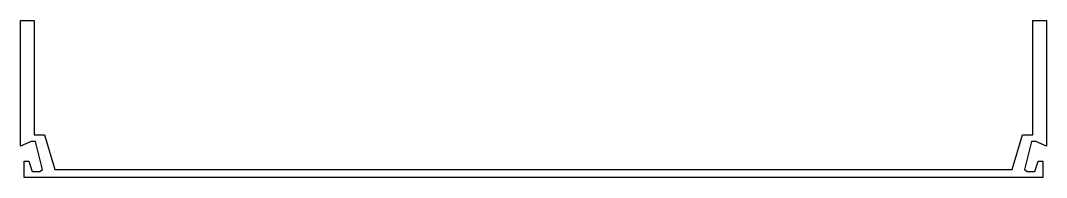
# Model space of a CAD drawing. Header units: inches. Extents: x 0 to 121, y 0 to 18.
import ezdxf

# ---------------------------------------------------------------- set-up
doc = ezdxf.new("R2010")
doc.units = ezdxf.units.IN
doc.header["$MEASUREMENT"] = 0
doc.linetypes.add('PHANTOM2', pattern=[1.25, 0.625, -0.125, 0.125, -0.125, 0.125, -0.125])
doc.layers.add('0-TEMP-GUIDELINE', color=1, linetype='PHANTOM2', lineweight=20)

msp = doc.modelspace()

# ---------------------------------------------------------------- linework, layer by layer
at = {"layer": '0-TEMP-GUIDELINE', "linetype": 'Continuous', "lineweight": 30, "transparency": 33554687}
msp.add_lwpolyline([(60.37, 0.95), (116.7, 0.95), (117.92, 5.04), (119.13, 5.04), (119.13, 18.49), (120.75, 18.49), (120.75, 3.71), (119.51, 4.23), (118.97, 4.23), (118.15, 0.95), (118.48, 0.72), (119.39, 0.72), (119.76, 1.93), (120.32, 1.93), (120.32, 0), (60.37, 0), (0.43, 0), (0.43, 1.93), (0.99, 1.93), (1.35, 0.72), (2.26, 0.72), (2.6, 0.95), (1.78, 4.23), (1.24, 4.23), (0, 3.71), (0, 18.49), (1.61, 18.49), (1.61, 5.04), (2.83, 5.04), (4.05, 0.95)], close=True, dxfattribs=at)

doc.saveas('drawing.dxf')
